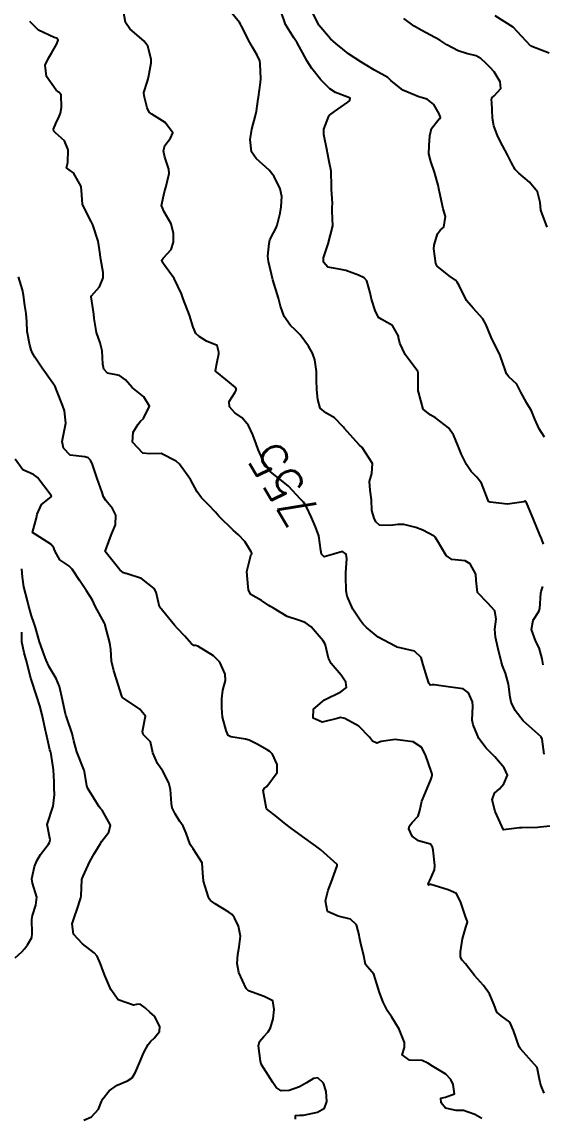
# Model space of a CAD drawing. Header units: metres. Extents: x 307586 to 320046, y 7427249 to 7434250.
# Drawn here: x 318287.8 to 318344.8, y 7430646.4 to 7430766.6 of the extents above; entities that cross this region are included whole.
import ezdxf
from ezdxf.enums import TextEntityAlignment as Align

# ---------------------------------------------------------------- set-up
doc = ezdxf.new("R2010")
doc.units = ezdxf.units.M
doc.header["$MEASUREMENT"] = 0
for name, color, linetype in [('Cotas', 45, 'Continuous'), ('Curvas de Nivel 1m', 11, 'Continuous'), ('Curvas de Nivel 5m', 15, 'Continuous')]:
    doc.layers.add(name, color=color, linetype=linetype)
doc.styles.add('Style-STANDARD', font='STANDARD.shx')

msp = doc.modelspace()

# ---------------------------------------------------------------- linework, layer by layer
at = {"layer": 'Curvas de Nivel 1m', "flags": 128}
for points, elevation in [([(318345.02, 7430686.33), (318344.8, 7430687.99), (318344.7, 7430688.23), (318342.72, 7430690.01), (318341.84, 7430691.13), (318341.42, 7430692.03), (318341.32, 7430692.6), (318341.13, 7430694.03), (318340.78, 7430695.23), (318340.47, 7430696.04), (318340.32, 7430696.52), (318339.96, 7430698.05), (318339.71, 7430699.17), (318339.64, 7430700.05), (318339.76, 7430701.14), (318339.63, 7430702.05), (318338.87, 7430702.88), (318337.72, 7430704.07), (318337.59, 7430705.39), (318337.53, 7430706.07), (318336.92, 7430707.21), (318336.36, 7430707.52), (318334.93, 7430707.69), (318334.29, 7430708.12), (318333.36, 7430709.73), (318333.09, 7430710.13), (318332.96, 7430710.24), (318331.72, 7430710.9), (318330.97, 7430711.2), (318329.64, 7430711.51), (318328.98, 7430711.53), (318328.19, 7430711.4), (318326.98, 7430711.45), (318326.6, 7430711.83), (318326.39, 7430712.22), (318326.16, 7430713.05), (318326.1, 7430714.22), (318325.95, 7430715.29), (318325.88, 7430716.22), (318326.14, 7430717.12), (318326.22, 7430718.22), (318325.08, 7430719.95), (318324.81, 7430720.23), (318323.1, 7430722.1), (318323.03, 7430722.18), (318322.97, 7430722.25), (318322.06, 7430723.21), (318321.12, 7430723.75), (318320.47, 7430724.29), (318320.22, 7430725.21), (318320.13, 7430726.29), (318320.08, 7430727.37), (318320.09, 7430728.29), (318319.91, 7430729.57), (318319.64, 7430730.3), (318319.2, 7430731.07), (318318.28, 7430732.31), (318317.75, 7430732.85), (318317.23, 7430733.33), (318316.55, 7430734.34), (318316.15, 7430735.45), (318315.91, 7430736.34), (318315.29, 7430738.35), (318314.81, 7430740.35), (318314.73, 7430740.94), (318314.88, 7430742.35), (318314.96, 7430742.74), (318315.35, 7430743.49), (318315.66, 7430744.05), (318315.77, 7430744.35), (318316.09, 7430745.64), (318316.2, 7430746.34), (318316.28, 7430747.47), (318316.08, 7430748.34), (318315.43, 7430749.67), (318314.89, 7430750.36), (318313.45, 7430751.67), (318312.94, 7430752.38), (318312.81, 7430753.72), (318312.9, 7430754.38), (318312.98, 7430754.88), (318313.41, 7430756.37), (318313.52, 7430756.84), (318313.69, 7430758.21), (318313.71, 7430758.37), (318313.95, 7430759.97), (318313.97, 7430760.37), (318313.9, 7430762.04), (318313.85, 7430762.37), (318313.59, 7430762.97), (318313.07, 7430763.86), (318312.77, 7430764.38), (318311.87, 7430766.15), (318311.74, 7430766.4), (318311.63, 7430766.58), (318310.09, 7430768.42)], 756), ([(318344.95, 7430709.37), (318344.73, 7430709.99), (318344.56, 7430710.4), (318343.89, 7430712), (318343.09, 7430713.92), (318343.05, 7430714.01), (318343, 7430714.07), (318342.95, 7430714.07), (318342.81, 7430714.01), (318341, 7430713.74), (318339.1, 7430713.96), (318339, 7430713.99), (318338.96, 7430714.02), (318338.95, 7430714.06), (318338.91, 7430714.15), (318338.17, 7430716.07), (318337.67, 7430716.71), (318337.05, 7430717.35), (318336.52, 7430718.1), (318335.96, 7430719.21), (318335.6, 7430720.1), (318335.1, 7430721.37), (318334.55, 7430722.12), (318333.11, 7430723.21), (318332.53, 7430723.55), (318331.77, 7430724.15), (318331.26, 7430726.05), (318331.22, 7430726.16), (318331.21, 7430726.22), (318331.21, 7430728.16), (318331.17, 7430728.3), (318329.8, 7430730.17), (318329.22, 7430731.42), (318329.08, 7430732.04), (318329.05, 7430732.18), (318328.4, 7430733.35), (318327.24, 7430734.01), (318326.88, 7430734.21), (318326.5, 7430734.97), (318326.12, 7430736.22), (318325.97, 7430736.91), (318325.61, 7430738.23), (318325.3, 7430738.57), (318324.67, 7430738.87), (318323.3, 7430739.38), (318322.55, 7430739.5), (318321.31, 7430739.75), (318320.83, 7430740.28), (318320.84, 7430740.76), (318321.34, 7430742.28), (318321.86, 7430744.27), (318321.79, 7430745.87), (318321.79, 7430746.27), (318321.85, 7430746.73), (318321.74, 7430748.28), (318321.74, 7430748.6), (318321.7, 7430750.28), (318321.45, 7430751.33), (318321.28, 7430752.28), (318321.25, 7430752.5), (318320.89, 7430754.29), (318320.89, 7430754.88), (318321.43, 7430756.28), (318321.46, 7430756.34), (318321.51, 7430756.4), (318322.07, 7430756.82), (318323.53, 7430757.84), (318323.75, 7430758.03), (318323.77, 7430758.25), (318323.53, 7430758.36), (318322.16, 7430758.89), (318321.54, 7430759.3), (318320.57, 7430760.29), (318319.57, 7430761.52), (318319.07, 7430762.31), (318318.54, 7430763.26), (318317.97, 7430764.32), (318317.61, 7430764.9), (318316.67, 7430766.34), (318316.16, 7430767.83)], 757), ([(318345.09, 7430721.09), (318344.47, 7430722), (318344.03, 7430723.08), (318343.64, 7430724), (318343.14, 7430724.83), (318342.48, 7430726.02), (318342.03, 7430726.89), (318341.17, 7430727.72), (318340.92, 7430728.04), (318340.75, 7430728.47), (318340.21, 7430730.05), (318339.22, 7430732.06), (318338.65, 7430733.48), (318338.31, 7430734.07), (318337.26, 7430735.23), (318336.51, 7430736.1), (318335.75, 7430737.64), (318335.5, 7430738.11), (318335.3, 7430738.31), (318334.62, 7430738.8), (318333.32, 7430739.84), (318333.16, 7430740.13), (318332.94, 7430741.74), (318332.97, 7430742.14), (318333.36, 7430743.39), (318333.66, 7430743.83), (318334.04, 7430744.12), (318334.22, 7430745.29), (318333.96, 7430746.12), (318333.55, 7430747.99), (318333.53, 7430748.13), (318333.42, 7430748.72), (318333.03, 7430750.14), (318332.63, 7430751.32), (318332.41, 7430752.15), (318332.42, 7430753.09), (318332.52, 7430754.14), (318332.7, 7430754.94), (318333.51, 7430755.99), (318333.59, 7430756.05), (318333.66, 7430756.13), (318333.52, 7430756.56), (318332.95, 7430757.56), (318332.22, 7430758.15), (318331.54, 7430758.35), (318331.28, 7430758.42), (318329.55, 7430759.15), (318328.22, 7430760.2), (318327.89, 7430760.52), (318327.57, 7430760.73), (318326.45, 7430761.34), (318325.58, 7430761.85), (318324.93, 7430762.24), (318323.59, 7430763.14), (318322.98, 7430763.64), (318322.21, 7430764.27), (318321.61, 7430764.79), (318320.34, 7430766.29), (318319.65, 7430767.71)], 758), ([(318345.36, 7430744.12), (318344.67, 7430746), (318344.59, 7430746.81), (318344.32, 7430748), (318343.43, 7430749.06), (318342.26, 7430750.03), (318341.86, 7430750.45), (318341.45, 7430751.16), (318341.02, 7430752.04), (318340.46, 7430753.06), (318339.94, 7430754.06), (318339.5, 7430755.24), (318339.38, 7430756.06), (318339.31, 7430757.84), (318339.28, 7430758.06), (318339.29, 7430758.31), (318339.54, 7430758.52), (318340.28, 7430759.32), (318340.22, 7430760.05), (318339.57, 7430761.14), (318339.13, 7430761.62), (318338.69, 7430762.07), (318338.11, 7430762.61), (318337.59, 7430762.91), (318336.52, 7430763.18), (318335.6, 7430763.45), (318334.38, 7430764.12), (318333.61, 7430764.61), (318332.58, 7430765.18), (318331.63, 7430765.69), (318330.78, 7430766.17), (318329.64, 7430766.99)], 759), ([(318345.03, 7430649.18), (318344.7, 7430649.98), (318344.59, 7430650.32), (318344.26, 7430651.99), (318342.44, 7430654.01), (318342.29, 7430654.26), (318341.68, 7430656.02), (318341.26, 7430656.96), (318340.33, 7430657.65), (318339.83, 7430658.04), (318339.54, 7430658.86), (318339.06, 7430660.05), (318338.37, 7430660.96), (318337.39, 7430662.07), (318336.4, 7430663.33), (318336.05, 7430663.74), (318335.85, 7430664.09), (318335.85, 7430664.65), (318336.09, 7430666.09), (318336.45, 7430667.38), (318336.63, 7430667.9), (318336.61, 7430668.08), (318336.46, 7430668.41), (318335.91, 7430670.09), (318335.44, 7430671.05), (318334.5, 7430671.45), (318332.6, 7430672.03), (318332.5, 7430672.03), (318332.35, 7430671.98), (318332.32, 7430672.13), (318332.51, 7430672.48), (318333, 7430673.64), (318333.04, 7430674.12), (318332.87, 7430675.8), (318332.79, 7430676.13), (318332.56, 7430676.46), (318331.26, 7430676.85), (318330.56, 7430677.33), (318330.2, 7430678.16), (318330.26, 7430678.48), (318330.58, 7430678.86), (318331.21, 7430679.54), (318331.4, 7430680.15), (318331.63, 7430681.17), (318332.02, 7430682.14), (318332.64, 7430683.65), (318332.76, 7430684.01), (318332.75, 7430684.13), (318332.65, 7430684.46), (318332.05, 7430686.14), (318331.61, 7430687.07), (318330.69, 7430687.7), (318328.95, 7430687.92), (318328.69, 7430687.93), (318327.16, 7430687.72), (318326.69, 7430687.56), (318326.23, 7430687.75), (318325.9, 7430688.21), (318324.71, 7430689.4), (318323.17, 7430690.25), (318322.72, 7430690.34), (318322.35, 7430690.26), (318320.71, 7430689.83), (318319.73, 7430690.29), (318319.76, 7430691.26), (318320.74, 7430692.13), (318320.97, 7430692.28), (318322.75, 7430693.17), (318323.36, 7430693.64), (318323.28, 7430694.24), (318322.77, 7430694.99), (318321.68, 7430696.27), (318321.39, 7430696.86), (318321.08, 7430698.28), (318321.01, 7430698.47), (318320.82, 7430698.78), (318319.51, 7430700.29), (318318.84, 7430700.77), (318318.11, 7430701.04), (318316.85, 7430701.42), (318315.35, 7430702.34), (318315.05, 7430702.54), (318314.87, 7430702.65), (318314.06, 7430703.17), (318312.88, 7430703.85), (318312.69, 7430704.18), (318312.64, 7430704.37), (318312.58, 7430704.68), (318312.43, 7430706.38), (318312.93, 7430708.25), (318312.98, 7430708.32), (318313, 7430708.37), (318312.93, 7430708.54), (318312.22, 7430709.65), (318311.54, 7430710.39), (318310.96, 7430710.91), (318309.39, 7430712.42), (318308.99, 7430712.86), (318308.23, 7430713.67), (318307.46, 7430714.44), (318307.01, 7430715.1), (318306.27, 7430716.46), (318305.05, 7430718.12), (318304.68, 7430718.47), (318303.06, 7430719.29), (318301.81, 7430719.26), (318301.06, 7430719.34), (318299.9, 7430720.53), (318299.99, 7430721.63), (318300.52, 7430722.53), (318300.78, 7430722.85), (318301.11, 7430723.14), (318301.79, 7430724.51), (318301.14, 7430725.52), (318299.87, 7430726.53), (318299.16, 7430727.39), (318298.48, 7430727.86), (318297.17, 7430728.1), (318296.77, 7430728.57), (318296.65, 7430729.11), (318296.57, 7430730.58), (318296.35, 7430731.43), (318295.96, 7430732.58), (318295.71, 7430734.11), (318295.68, 7430734.59), (318295.39, 7430736.47), (318295.42, 7430736.59), (318296.28, 7430737.59), (318296.7, 7430738.58), (318296.71, 7430739.16), (318296.45, 7430740.58), (318296.28, 7430741.62), (318296.13, 7430742.58), (318295.56, 7430744.39), (318295.47, 7430744.59), (318295.37, 7430744.76), (318294.44, 7430746.6), (318294.34, 7430747.66), (318294.27, 7430748.6), (318293.43, 7430750.07), (318293.12, 7430750.31), (318292.66, 7430750.62), (318292.83, 7430751.23), (318292.87, 7430752.62), (318292.44, 7430753.6), (318291.48, 7430754.45), (318291.3, 7430754.64), (318291.26, 7430754.87), (318291.5, 7430755.5), (318291.88, 7430756.26), (318292.02, 7430756.63), (318292.12, 7430757.23), (318292.09, 7430758.63), (318291.83, 7430758.93), (318291.54, 7430759.16), (318290.5, 7430760.65), (318290.35, 7430761.87), (318290.71, 7430762.65), (318291.03, 7430763.2), (318291.6, 7430764.21), (318291.75, 7430764.64), (318291.61, 7430764.85), (318291.32, 7430764.93), (318289.62, 7430765.73), (318288.64, 7430766.67)], 754), ([(318338.2, 7430646.37), (318337.43, 7430646.84), (318336.2, 7430647.25), (318335.38, 7430647.27), (318334.21, 7430647.51), (318333.76, 7430648.11), (318333.72, 7430648.62), (318334.22, 7430648.73), (318335.22, 7430649.1), (318335.07, 7430650.1), (318334.8, 7430650.65), (318334.25, 7430651.25), (318332.81, 7430652.12), (318332.27, 7430652.46), (318331.66, 7430652.75), (318330.27, 7430652.8), (318329.47, 7430653.36), (318329.74, 7430654.16), (318329.74, 7430654.71), (318329.13, 7430656.17), (318328.33, 7430657.49), (318327.88, 7430658.18), (318327.38, 7430659.15), (318326.99, 7430660.19), (318326.38, 7430662.2), (318325.46, 7430663.28), (318325.25, 7430664.22), (318324.91, 7430665.74), (318324.79, 7430666.22), (318324.74, 7430666.53), (318324.45, 7430667.62), (318323.82, 7430668.24), (318322.46, 7430668.57), (318321.28, 7430669.08), (318321.07, 7430670.27), (318321.34, 7430671.42), (318321.68, 7430672.26), (318322.35, 7430674.08), (318322.34, 7430674.25), (318320.55, 7430675.86), (318319.98, 7430676.29), (318318.56, 7430677.3), (318317.19, 7430678.31), (318316.58, 7430678.77), (318315.72, 7430679.47), (318314.59, 7430680.35), (318314.24, 7430682.35), (318314.38, 7430682.6), (318314.63, 7430682.79), (318315.75, 7430684.33), (318315.77, 7430685.21), (318315.25, 7430686.34), (318314.97, 7430686.64), (318314.68, 7430686.82), (318313.59, 7430687.45), (318312.69, 7430687.89), (318312.3, 7430687.99), (318310.69, 7430688.23), (318310.4, 7430688.4), (318310.16, 7430688.95), (318309.79, 7430690.41), (318309.72, 7430691.42), (318309.72, 7430692.41), (318309.82, 7430693.34), (318310.1, 7430694.41), (318310.08, 7430695.1), (318309.49, 7430696.41), (318308.8, 7430697.12), (318307.08, 7430698.17), (318306.81, 7430698.25), (318306.63, 7430698.26), (318306.38, 7430698.45), (318305.64, 7430699.27), (318304.83, 7430700.11), (318304.52, 7430700.47), (318302.86, 7430702.49), (318302.49, 7430704.11), (318302.27, 7430704.5), (318300.9, 7430705.59), (318299.33, 7430706.11), (318298.91, 7430706.23), (318298.51, 7430706.54), (318296.93, 7430708.56), (318297.45, 7430710.05), (318297.65, 7430710.55), (318298.04, 7430711.48), (318298.1, 7430712.55), (318297.72, 7430713.29), (318297, 7430714.15), (318296.74, 7430714.57), (318296.57, 7430715.02), (318296.03, 7430716.58), (318295.54, 7430718.09), (318295.3, 7430718.59), (318295.06, 7430718.82), (318294.7, 7430718.95), (318293.06, 7430719.11), (318292.33, 7430719.88), (318292.21, 7430720.62), (318292.36, 7430721.34), (318292.61, 7430722.62), (318292.47, 7430723.97), (318292.24, 7430724.62), (318291.62, 7430726.16), (318291.43, 7430726.64), (318291.32, 7430726.81), (318291.16, 7430727.03), (318290.01, 7430728.65), (318289.19, 7430729.88), (318288.9, 7430730.37), (318288.81, 7430730.67), (318288.67, 7430731.2), (318288.36, 7430732.67), (318288.32, 7430733.76), (318288.27, 7430734.67), (318288.12, 7430735.54), (318287.96, 7430736.68), (318287.85, 7430737.25), (318287.41, 7430738.69)], 753), ([(318317.78, 7430646.3), (318317.79, 7430646.72), (318318.2, 7430646.74), (318318.65, 7430646.75), (318320.2, 7430647.09), (318320.96, 7430647.51), (318321.23, 7430648.26), (318321.15, 7430649.34), (318320.84, 7430650.26), (318320.24, 7430650.85), (318319.74, 7430650.77), (318318.98, 7430650.29), (318318.23, 7430649.86), (318317.07, 7430649.47), (318316.22, 7430649.43), (318315.67, 7430649.77), (318315.29, 7430650.33), (318314.26, 7430651.94), (318314.03, 7430652.35), (318313.94, 7430652.68), (318313.73, 7430654.36), (318313.83, 7430654.82), (318314.3, 7430655.38), (318314.77, 7430655.88), (318315.05, 7430656.34), (318315.32, 7430657.33), (318315.43, 7430658.33), (318315.29, 7430659.28), (318314.35, 7430659.78), (318312.61, 7430660.37), (318312.36, 7430660.66), (318311.56, 7430662.38), (318311.4, 7430663.39), (318311.45, 7430664.38), (318311.59, 7430665.21), (318311.74, 7430666.38), (318311.54, 7430667.48), (318311.1, 7430668.39), (318310.83, 7430668.76), (318310.46, 7430669.03), (318308.97, 7430669.91), (318308.47, 7430670.29), (318308.35, 7430670.42), (318308.24, 7430670.66), (318307.69, 7430672.43), (318307.61, 7430673.33), (318307.55, 7430674.43), (318306.55, 7430675.96), (318306.22, 7430676.44), (318305.8, 7430677.69), (318305.45, 7430678.46), (318305.09, 7430678.97), (318304.59, 7430679.78), (318304.26, 7430680.47), (318304.17, 7430680.91), (318304.09, 7430682.48), (318303.89, 7430683.21), (318303.24, 7430684.48), (318302.66, 7430685.32), (318302.14, 7430686.5), (318301.87, 7430687.69), (318301.09, 7430688.51), (318301.01, 7430688.83), (318301.34, 7430690.51), (318300.72, 7430691.28), (318298.82, 7430692.54), (318298.74, 7430692.69), (318298.16, 7430694.55), (318297.86, 7430695.46), (318297.61, 7430696.55), (318297.54, 7430697.82), (318297.44, 7430698.55), (318296.92, 7430700.47), (318296.9, 7430700.56), (318296.83, 7430700.69), (318295.83, 7430702.58), (318295.51, 7430703.22), (318294.88, 7430704.26), (318294.64, 7430704.59), (318294.13, 7430705.36), (318293.28, 7430706.61), (318292.92, 7430706.97), (318291.94, 7430707.64), (318291.41, 7430708.63), (318291.27, 7430708.97), (318290.94, 7430709.37), (318288.95, 7430710.66), (318289.39, 7430712.25), (318289.46, 7430712.66), (318289.93, 7430713.72), (318291, 7430714.57), (318291.03, 7430714.64), (318291, 7430714.7), (318289.51, 7430716.66), (318289.04, 7430717.02), (318287.89, 7430717.53), (318287.05, 7430718.69)], 752), ([(318294.57, 7430646.2), (318295.41, 7430646.57), (318296.2, 7430647.42), (318296.52, 7430648.25), (318296.65, 7430648.56), (318297.34, 7430649.43), (318298.23, 7430650.03), (318299.37, 7430650.52), (318299.89, 7430650.86), (318300.25, 7430651.46), (318300.55, 7430652.22), (318300.66, 7430652.51), (318301.16, 7430653.62), (318301.63, 7430654.5), (318301.91, 7430654.88), (318302.29, 7430655.21), (318302.88, 7430655.91), (318302.92, 7430656.48), (318302.32, 7430657.61), (318301.85, 7430658.02), (318301.3, 7430658.51), (318300.76, 7430658.94), (318300.34, 7430658.88), (318300.03, 7430658.83), (318298.34, 7430659.41), (318297.52, 7430660.55), (318296.87, 7430662.06), (318296.69, 7430662.56), (318296.39, 7430663.34), (318296.04, 7430664.2), (318295.72, 7430664.57), (318294.42, 7430665.54), (318293.45, 7430666.6), (318293.3, 7430667.74), (318293.6, 7430668.6), (318293.81, 7430669.24), (318294.23, 7430670.59), (318294.27, 7430670.8), (318294.35, 7430672.59), (318294.39, 7430672.71), (318294.51, 7430672.97), (318295.24, 7430674.58), (318295.69, 7430675.41), (318296.39, 7430676.56), (318296.56, 7430676.8), (318297.33, 7430677.79), (318297.49, 7430678.55), (318296.59, 7430680.19), (318296.42, 7430680.39), (318296.27, 7430680.56), (318295.67, 7430681.51), (318295.03, 7430682.58), (318294.92, 7430682.88), (318294.64, 7430684.42), (318294.61, 7430684.59), (318294.59, 7430684.65), (318293.81, 7430686.6), (318293.48, 7430687.8), (318293.28, 7430688.6), (318292.71, 7430690.31), (318292.63, 7430690.53), (318292.61, 7430690.61), (318292.57, 7430690.76), (318292.18, 7430692.62), (318291.9, 7430693.77), (318291.53, 7430694.63), (318290.78, 7430695.92), (318290.45, 7430696.64), (318290.22, 7430697.23), (318289.71, 7430698.65), (318289.27, 7430700.21), (318289.13, 7430700.66), (318288.85, 7430701.5), (318288.51, 7430702.66), (318288.39, 7430703.14), (318288, 7430704.67), (318287.84, 7430705.73), (318287.78, 7430706.67)], 751), ([(318344.92, 7430696.12), (318344.8, 7430696.79), (318344.47, 7430697.99), (318344.13, 7430698.69), (318343.63, 7430700), (318343.82, 7430701.03), (318344.45, 7430701.99), (318344.56, 7430702.3), (318344.67, 7430703.99), (318344.7, 7430704.18), (318344.89, 7430704.71)], 757)]:
    msp.add_lwpolyline(points, dxfattribs=dict(at, elevation=elevation))
at = {"layer": 'Curvas de Nivel 5m', "flags": 128}
for points, elevation in [([(318346.06, 7430678.49), (318344.58, 7430678.32), (318344.29, 7430678.28), (318342.58, 7430678.26), (318342.33, 7430678.26), (318340.57, 7430678.04), (318339.68, 7430680.05), (318339.35, 7430681.32), (318339.59, 7430682.05), (318340.13, 7430682.54), (318340.63, 7430683.07), (318341, 7430684.03), (318340.66, 7430684.85), (318339.61, 7430686.05), (318338.68, 7430687.01), (318337.87, 7430688.07), (318337.24, 7430689.55), (318337.16, 7430690.08), (318337.22, 7430691.59), (318337.17, 7430692.08), (318336.75, 7430693.06), (318336.16, 7430693.49), (318334.76, 7430693.69), (318332.96, 7430693.93), (318332.76, 7430693.93), (318332.54, 7430693.91), (318332.41, 7430694.14), (318332.22, 7430694.69), (318331.79, 7430696.15), (318331.57, 7430696.92), (318330.81, 7430697.62), (318328.91, 7430698.08), (318328.81, 7430698.13), (318328.7, 7430698.18), (318326.83, 7430699.18), (318325.56, 7430700.22), (318325.21, 7430700.59), (318324.85, 7430701.02), (318324.05, 7430702.24), (318323.45, 7430703.67), (318323.34, 7430704.25), (318323.29, 7430705.86), (318323.3, 7430706.25), (318323.42, 7430707.75), (318323.33, 7430708.25), (318322.94, 7430708.55), (318321.94, 7430708.26), (318320.93, 7430707.97), (318320.63, 7430708.28), (318320.56, 7430708.66), (318320.32, 7430710.29), (318319.98, 7430711.28), (318319.54, 7430712.29), (318318.99, 7430713.47), (318318.66, 7430713.96), (318318.33, 7430714.31), (318317.02, 7430715.71), (318316.24, 7430716.34), (318315.04, 7430717.31), (318314.3, 7430718.36), (318313.68, 7430719.75), (318313.45, 7430720.37), (318313.09, 7430721.36), (318312.63, 7430722.38), (318311.94, 7430723.21), (318311.12, 7430723.76), (318310.53, 7430724.41), (318310.52, 7430725.01), (318311.15, 7430726.04), (318311.29, 7430726.26), (318311.29, 7430726.4), (318311.25, 7430726.5), (318311.15, 7430726.59), (318310.15, 7430727.43), (318309.17, 7430728.23), (318309.06, 7430728.31), (318308.99, 7430728.42), (318309.18, 7430729.35), (318309.37, 7430730.24), (318309.37, 7430730.42), (318309.2, 7430731.16), (318308.03, 7430731.62), (318307.22, 7430732.12), (318306.87, 7430732.45), (318306.55, 7430733.14), (318306.16, 7430734.46), (318305.46, 7430736.28), (318305.38, 7430736.47), (318305.28, 7430736.82), (318304.49, 7430738.48), (318303.31, 7430740.12), (318303.16, 7430740.34), (318303.11, 7430740.49), (318303.19, 7430740.62), (318303.32, 7430740.75), (318304.14, 7430741.68), (318304.4, 7430742.48), (318304.41, 7430743.43), (318304.14, 7430744.48), (318303.38, 7430745.82), (318303.08, 7430746.49), (318303.41, 7430748.01), (318303.54, 7430748.36), (318303.57, 7430748.49), (318303.92, 7430749.99), (318303.91, 7430750.49), (318303.45, 7430751.8), (318303.3, 7430752.49), (318303.47, 7430753.07), (318304.08, 7430753.88), (318304.32, 7430754.48), (318303.5, 7430755.61), (318302.04, 7430756.51), (318301.75, 7430756.75), (318301.52, 7430757.2), (318301.18, 7430758.52), (318301.17, 7430758.89), (318301.55, 7430760.15), (318301.66, 7430760.52), (318301.95, 7430762.14), (318301.94, 7430762.51), (318301.9, 7430762.83), (318301.6, 7430763.96), (318301.18, 7430764.52), (318299.62, 7430765.87), (318299.15, 7430766.55), (318298.91, 7430767.81)], 755), ([(318345.6, 7430763.2), (318343.68, 7430763.93), (318343.6, 7430763.96), (318343.57, 7430763.98), (318343.52, 7430764.01), (318341.63, 7430766.04), (318339.65, 7430767.3)], 760), ([(318287.05, 7430664.02), (318287.79, 7430664.67), (318288.07, 7430665), (318288.41, 7430665.42), (318288.86, 7430666.22), (318288.91, 7430666.66), (318288.89, 7430668.21), (318288.96, 7430668.65), (318289.33, 7430669.79), (318289.42, 7430670.65), (318288.95, 7430672.2), (318288.86, 7430672.66), (318289.15, 7430674.02), (318289.42, 7430674.65), (318289.84, 7430675.34), (318290.55, 7430676.27), (318290.71, 7430676.48), (318290.8, 7430676.64), (318290.88, 7430676.96), (318290.57, 7430678.64), (318291.2, 7430680.63), (318291.37, 7430681.87), (318291.34, 7430682.63), (318291.31, 7430683.31), (318291.26, 7430684.63), (318290.99, 7430686.32), (318290.91, 7430686.64), (318290.86, 7430686.82), (318290.68, 7430687.64), (318290.45, 7430688.64), (318290.39, 7430688.95), (318290.02, 7430690.65), (318289.74, 7430691.63), (318289.42, 7430692.65), (318288.76, 7430694.66), (318288.24, 7430696.67), (318288.02, 7430697.45), (318287.79, 7430698.67), (318287.78, 7430699.72)], 750)]:
    msp.add_lwpolyline(points, dxfattribs=dict(at, elevation=elevation))

# ---------------------------------------------------------------- texts
at = {"layer": 'Cotas', "style": 'Style-STANDARD'}
msp.add_text('755', height=4, rotation=120.9419, dxfattribs=at).set_placement((318316.47, 7430715.89, 755), align=Align.MIDDLE_CENTER)

doc.saveas('drawing.dxf')
